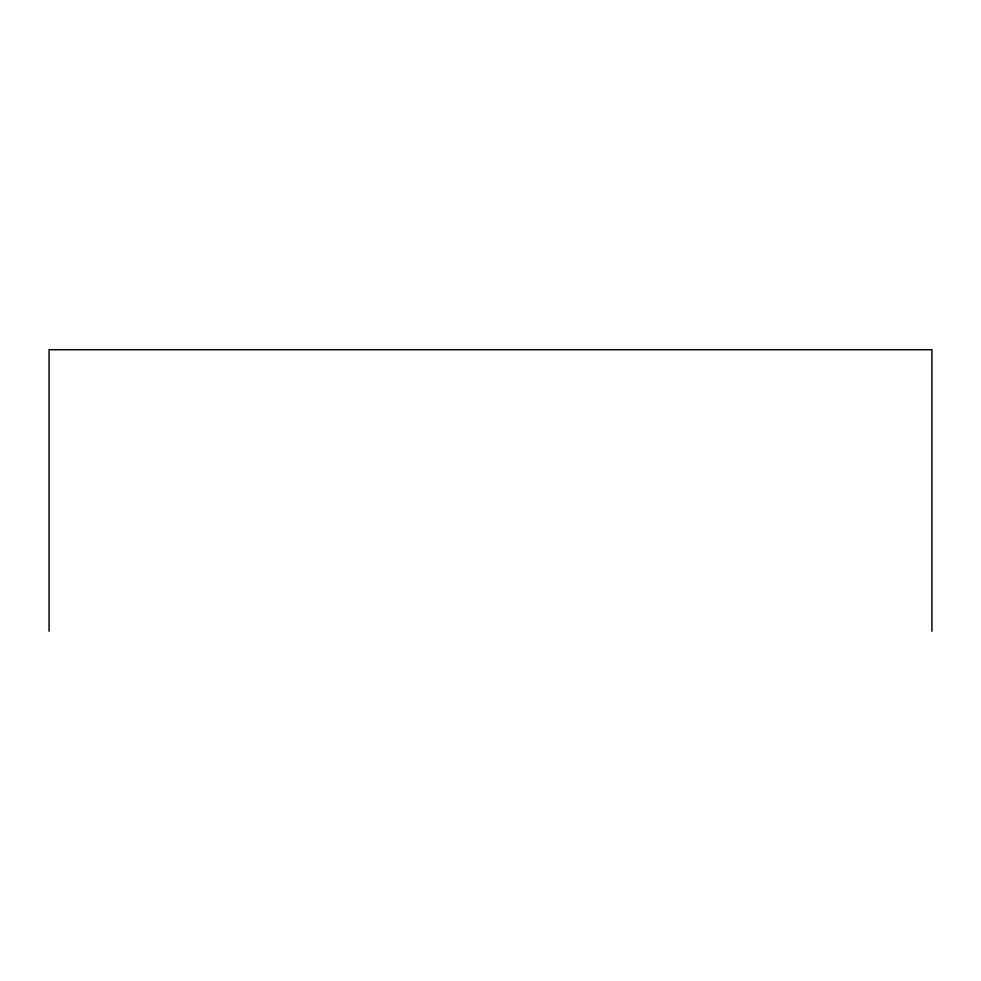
<?xml version="1.0" encoding="UTF-8"?>
<svg xmlns="http://www.w3.org/2000/svg" width="981" height="981" viewBox="0 0 981 981"><rect width="100%" height="100%" fill="white"/><g stroke="black" fill="none" stroke-linecap="round" stroke-linejoin="round"><path stroke-width="1.47" d="M931.95 631.261L931.95 349.739L49.05 349.739L49.05 631.261"/></g></svg>
